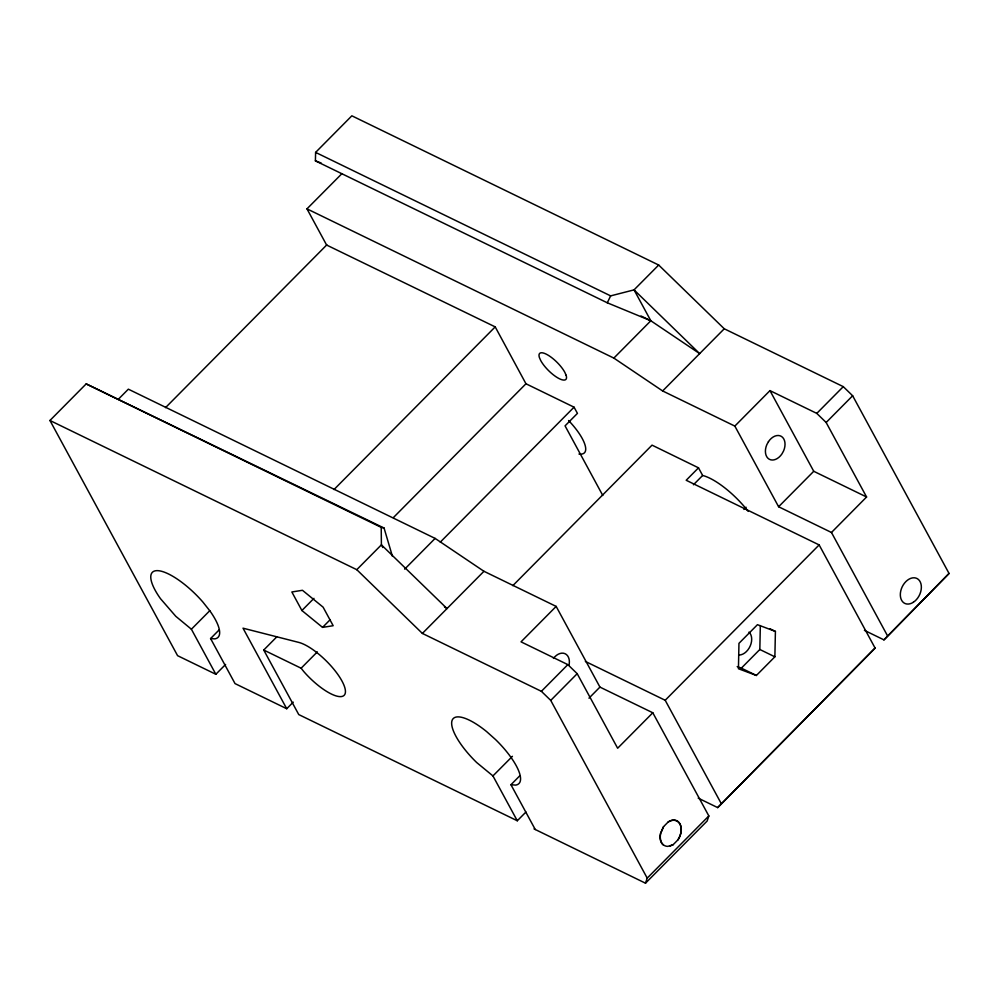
<?xml version="1.0" encoding="UTF-8"?>
<svg xmlns="http://www.w3.org/2000/svg" width="999" height="999" viewBox="0 0 999 999"><rect width="100%" height="100%" fill="white"/><g stroke="black" fill="none" stroke-linecap="round" stroke-linejoin="round"><path stroke-width="1.5" d="M737.2 666.595L741.345 668.144L759.827 649.487L760.339 625.599M775.411 631.418L757.454 624.687L738.96 643.344L738.436 668.731L756.38 675.461L774.874 656.805L775.411 631.418L769.942 628.758M315.609 152.397L610.639 295.879L634.053 289.872L699.65 353.609L650.824 320.766L607.292 302.797L315.397 160.851L315.609 152.397L351.848 115.809L658.691 265.035L724.263 328.783L843.281 386.65L852.646 395.754L949.05 573.463L883.953 639.872L864.41 630.357M534.053 828.92L645.504 883.191L647.202 878.121L708.84 815.946L652.809 712.774L599.937 687.1L556.156 606.405L483.953 571.291L435.127 538.411L128.347 389.173L118.556 399.063M708.84 815.946L707.142 821.016L645.504 883.191M607.292 302.797L610.639 295.879M663.536 826.685L660.689 833.266A13.861 9.553 -64.2 0 0 667.807 846.378L673.089 844.767L678.021 839.759A13.861 9.553 -64.2 0 0 680.007 823.888A13.861 9.553 -64.2 0 0 668.306 821.852L663.536 826.685L660.526 833.441A13.861 9.565 -64.1 0 0 662.999 844.804M698.214 798.139L717.682 807.604L875.099 648.076L819.143 544.917L686.188 480.269L698.501 467.832L702.647 475.474A45.517 14.585 44.7 0 1 748.189 511.376M875.099 648.076L717.682 807.604M883.953 639.872L949.05 573.463M225.587 664.46L215.846 674.275L177.585 655.669L49.95 420.479L86.189 383.891L384.066 528.046L392.432 556.356M165.522 407.642L326.848 244.83M333.991 489.56L495.204 326.885L525.961 383.766L574.05 407.18L577.447 413.374L565.059 425.861L602.784 495.467M293.244 702.147L286.725 708.728L235.04 683.603L210.589 638.548L219.231 629.807M393.319 517.657L525.961 383.766M301.898 610.514L291.845 591.97L302.46 590.297L323.114 607.167L333.167 625.711L322.552 627.384L301.898 610.514L313.961 598.351M525.936 812.037L517.282 820.766L298.751 714.572L263.736 650.037L276.686 636.962M49.95 420.479L356.78 569.68L381.393 544.842L381.218 527.372L86.189 383.891M658.691 265.035L634.053 289.872L650.824 320.766L613.848 358.092L306.98 208.853L341.82 173.751M322.552 627.384L330.232 619.642M263.736 650.037L301.124 668.219L317.332 651.872M404.682 569.143L435.127 538.411M440.272 542.145L574.05 407.18M356.78 569.68L422.377 633.428L483.953 571.291M613.848 358.092L662.637 390.959L724.263 328.783M512.812 585.651L652.035 445.142L698.501 467.832M556.156 606.405L521.028 641.845L567.844 664.622L577.197 673.688L617.644 748.239L652.809 712.774M734.839 426.086L769.967 390.621L816.782 413.386L826.148 422.49L866.583 496.99L831.468 532.479L778.608 506.743L734.839 426.086L662.637 390.959M693.431 484.777L702.647 475.474M422.377 633.428L541.383 691.32L567.844 664.622M816.782 413.386L843.281 386.65M647.202 878.121L550.736 700.399L577.197 673.688M826.148 422.49L852.646 395.754M743.905 509.44L746.078 507.242M588.96 698.176L599.937 687.1M778.608 506.743L813.748 471.291L866.583 496.99M535.252 829.507L510.951 784.727L519.592 775.986M585.377 661.438L665.197 700.274L819.143 544.917M215.846 674.275L191.396 629.22L209.802 610.676M517.282 820.766L492.944 775.923L512.425 756.305M673.251 844.592L670.129 846.053M210.589 638.548L214.773 638.873A46.216 14.81 44.7 0 0 209.927 610.938L202.872 602.035A46.216 14.81 44.7 0 0 158.204 570.679A46.216 14.81 44.7 0 0 160.489 598.676L175.787 616.308L191.396 629.22M510.951 784.727L515.659 785.102A46.216 14.81 44.7 0 0 495.516 739.535L486.613 731.593A46.216 14.81 44.7 0 0 452.023 720.616A46.216 14.81 44.7 0 0 476.685 762.537L492.944 775.923M381.218 527.372L384.066 528.046M315.397 160.851L321.116 162.999M495.204 326.885L326.611 245.042L306.98 208.853M641.021 315.996L650.824 320.766M759.827 649.487L774.874 656.805M741.345 668.144L756.38 675.461M444.443 606.843L447.015 608.566L381.393 544.842L382.854 547.527M541.383 691.32L550.736 700.399M301.124 668.219L303.733 671.503A36.963 11.838 44.7 0 0 340.209 696.628A36.963 11.838 44.7 0 0 335.901 671.827A36.963 11.838 44.7 0 0 298.676 642.382L243.019 628.184L286.725 708.728M769.967 390.621L813.748 471.291M831.468 532.479L887.424 635.639M665.197 700.274L721.141 803.371M553.434 658.403A12.937 8.929 -64.1 0 1 565.047 653.696A12.937 8.929 -64.1 0 1 568.98 665.371M749 632.117A12.937 8.929 -64.1 0 1 750.249 645.903A12.937 8.929 -64.1 0 1 739.098 655.032M568.581 420.517A36.963 11.851 44.7 0 1 578.958 454.021M668.156 822.027A13.861 9.565 -64.1 0 1 679.869 824.063A13.861 9.565 -64.1 0 1 677.871 839.934M768.456 441.658L766.845 444.617A12.937 8.929 -64.1 0 0 769.043 459.115A12.937 8.929 -64.1 0 0 781.98 453.858L783.591 450.899A12.937 8.929 -64.1 0 0 781.393 436.401A12.937 8.929 -64.1 0 0 768.456 441.658M566.121 375.274L564.797 372.277A18.482 5.932 44.8 0 0 547.689 354.932A18.482 5.932 44.8 0 0 539.41 357.567L540.734 360.564A18.482 5.932 44.8 0 0 557.842 377.909A18.482 5.932 44.8 0 0 566.121 375.274M913.311 602.297A13.861 9.565 -64.1 0 0 918.468 579.52A13.861 9.565 -64.1 0 0 900.748 590.971A13.861 9.565 -64.1 0 0 913.311 602.297"/></g></svg>
